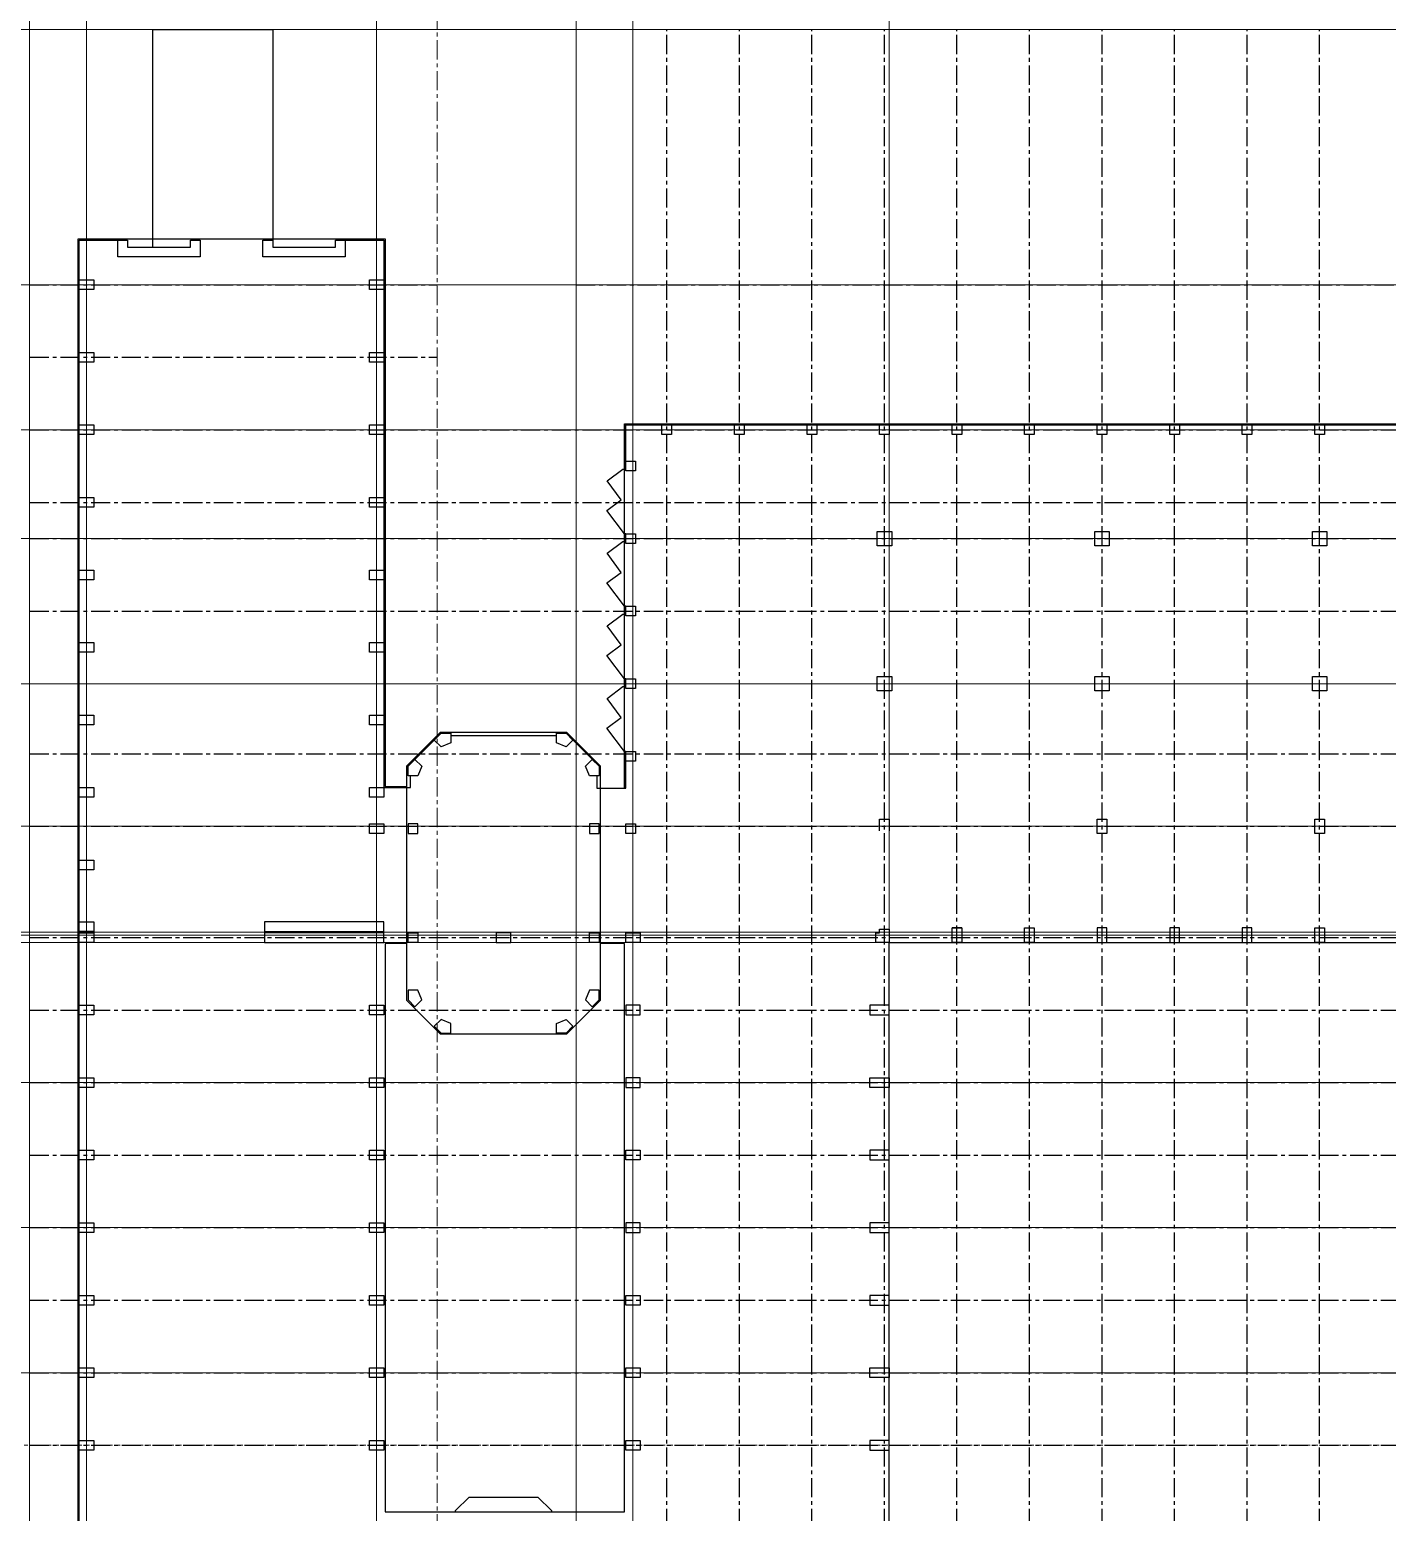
# Model space of a CAD drawing. Header units: millimetres. Extents: x -2031 to 95669, y -84053 to 8712.
# Drawn here: x -2031 to 54119, y -52613 to 8712 of the extents above; entities that cross this region are included whole.
import ezdxf

# ---------------------------------------------------------------- set-up
doc = ezdxf.new("R2010")
doc.units = ezdxf.units.MM
doc.header["$LTSCALE"] = 25
doc.header["$MEASUREMENT"] = 0
doc.linetypes.add('PCENTRE', pattern=[50.8, 31.75, -6.35, 6.35, -6.35])
doc.linetypes.add('PCENTRE2', pattern=[28.575, 19.05, -3.175, 3.175, -3.175])
for name, color, linetype in [('Boundaries_and_building_grids', 140, 'PCENTRE2'), ('COLUMNS_P5', 5, 'Continuous'), ('EXTERNAL WORKS', 12, 'Continuous'), ('FIRE', 7, 'Continuous'), ('Roofs', 7, 'Continuous')]:
    doc.layers.add(name, color=color, linetype=linetype)

msp = doc.modelspace()

# ---------------------------------------------------------------- linework, layer by layer
at = {"layer": 'Boundaries_and_building_grids', "color": 140, "linetype": 'PCENTRE', "lineweight": -3}
for p, q in [((24319, -77388), (24319, 8712)), ((27319, -77388), (27319, 8712)), ((30319, -77388), (30319, 8712)), ((33319, -77388), (33319, 8712)), ((36319, -77388), (36319, 8712)), ((39319, -77388), (39319, 8712)), ((42319, -77388), (42319, 8712)), ((45319, -77388), (45319, 8712)), ((48319, -77388), (48319, 8712)), ((51319, -77388), (51319, 8712)), ((-2031, -1838), (14819, -1838)), ((20569, -1838), (73069, -1838)), ((-2031, -4838), (14819, -4838)), ((-2031, -7838), (95669, -7838)), ((-2031, -10838), (95669, -10838)), ((-2031, -12338), (95669, -12338)), ((-2031, -15338), (95669, -15338)), ((-2031, -21238), (95669, -21238)), ((-2031, -24238), (95669, -24238)), ((-2031, -28838), (95669, -28838)), ((-2031, -31838), (95669, -31838)), ((-2031, -34838), (95669, -34838)), ((-2031, -37838), (95669, -37838)), ((-2031, -40838), (95669, -40838)), ((-2031, -43838), (95669, -43838)), ((-2031, -46838), (95669, -46838)), ((-2031, -49838), (95669, -49838))]:
    msp.add_line(p, q, dxfattribs=at)
at = {"layer": 'Boundaries_and_building_grids', "linetype": 'Continuous', "lineweight": 0}
for p, direction in [((8019, 8712), (1, 0)), ((-2031, -47479), (0, 1)), ((319, -32038), (0, -1)), ((12319, -32038), (0, 1)), ((22919, -32038), (0, 1)), ((81619, -1838), (1, 0)), ((24119, -7838), (1, 0)), ((33619, -12338), (1, 0)), ((33619, -18338), (1, 0)), ((42519, -24238), (1, 0)), ((93019, -28613), (1, 0)), ((42519, -28738), (1, 0)), ((33519, -34838), (1, 0)), ((33519, -40838), (1, 0)), ((33519, -46838), (1, 0))]:
    msp.add_xline(p, direction, dxfattribs=at)
at = {"layer": 'Boundaries_and_building_grids', "linetype": 'PCENTRE', "lineweight": 0}
for p, direction in [((14819, 3102), (0, 1)), ((40788, -49838), (1, 0))]:
    msp.add_xline(p, direction, dxfattribs=at)
at = {"layer": 'COLUMNS_P5', "linetype": 'Continuous'}
for points in [[(1619, 12), (2019, 12), (2019, -288), (3319, -288), (4619, -288), (4619, 12), (5019, 12), (5019, -688), (3319, -688), (1619, -688)], [(8019, -288), (9329, -288), (10619, -288), (10619, 12), (11019, 12), (11019, -688), (7619, -688), (7619, 12), (8019, 12)], [(15386, -20788), (14986, -20953), (14703, -20670), (14986, -20388), (15386, -20388)], [(20152, -20953), (19752, -20788), (19752, -20388), (20152, -20388), (20434, -20670)], [(14184, -21755), (14019, -22155), (13619, -22155), (13619, -21755), (13902, -21472)], [(20953, -21755), (21236, -21472), (21519, -21755), (21519, -22155), (21119, -22155)], [(13619, -24538), (14019, -24538), (14019, -24138), (13619, -24138)], [(13619, -29038), (13619, -28638), (14019, -28638), (14019, -29038)], [(17269, -28638), (17269, -29038), (17869, -29038), (17869, -28638)], [(23219, -28638), (23219, -29038), (22619, -29038), (22619, -28638)], [(32969, -29038), (32969, -28638), (33119, -28638), (33119, -28488), (33519, -28488), (33519, -29038)], [(39119, -28438), (39519, -28438), (39519, -29038), (39119, -29038)], [(42519, -29038), (42519, -28438), (42119, -28438), (42119, -29038)], [(45119, -28438), (45119, -29038), (45519, -29038), (45519, -28438)], [(48519, -29038), (48519, -28438), (48119, -28438), (48119, -29038)], [(51519, -28438), (51519, -29038), (51119, -29038), (51119, -28438)], [(14019, -31020), (13619, -31020), (13619, -31420), (13902, -31703), (14184, -31420)], [(21119, -31020), (20953, -31420), (21236, -31703), (21519, -31420), (21519, -31020)], [(23219, -32038), (23219, -31638), (22619, -31638), (22619, -32038)], [(32719, -31638), (32719, -32038), (33519, -32038), (33519, -31638)], [(15386, -32388), (14986, -32222), (14703, -32505), (14986, -32788), (15386, -32788)], [(19752, -32788), (19752, -32388), (20152, -32222), (20434, -32505), (20152, -32788)], [(23219, -35038), (23219, -34638), (22619, -34638), (22619, -35038)], [(32719, -35038), (32719, -34638), (33519, -34638), (33519, -35038)], [(22619, -37638), (23219, -37638), (23219, -38038), (22619, -38038)], [(33519, -37638), (32719, -37638), (32719, -38038), (33519, -38038)], [(23219, -41038), (23219, -40638), (22619, -40638), (22619, -41038)], [(33519, -40638), (32719, -40638), (32719, -41038), (33519, -41038)], [(22619, -43638), (23219, -43638), (23219, -44038), (22619, -44038)], [(32719, -44038), (33519, -44038), (33519, -43638), (32719, -43638)], [(23219, -47038), (22619, -47038), (22619, -46638), (23219, -46638)], [(32719, -47038), (32719, -46638), (33519, -46638), (33519, -47038)], [(22619, -49638), (23219, -49638), (23219, -50038), (22619, -50038)], [(32719, -50038), (33519, -50038), (33519, -49638), (32719, -49638)]]:
    msp.add_lwpolyline(points, close=True, dxfattribs=at)
for points in [[(19, -2038), (19, -1638), (619, -1638), (619, -2038), (19, -2038)], [(12019, -2038), (12019, -1638), (12619, -1638), (12619, -2038), (12019, -2038)], [(19, -5038), (19, -4638), (619, -4638), (619, -5038), (19, -5038)], [(12019, -5038), (12019, -4638), (12619, -4638), (12619, -5038), (12019, -5038)], [(19, -8038), (19, -7638), (619, -7638), (619, -8038), (19, -8038)], [(12019, -8038), (12019, -7638), (12619, -7638), (12619, -8038), (12019, -8038)], [(24519, -8038), (24119, -8038), (24119, -7638), (24519, -7638), (24519, -8038)], [(27519, -8038), (27119, -8038), (27119, -7638), (27519, -7638), (27519, -8038)], [(30519, -8038), (30119, -8038), (30119, -7638), (30519, -7638), (30519, -8038)], [(33519, -8038), (33119, -8038), (33119, -7638), (33519, -7638), (33519, -8038)], [(36519, -8038), (36119, -8038), (36119, -7638), (36519, -7638), (36519, -8038)], [(39519, -8038), (39119, -8038), (39119, -7638), (39519, -7638), (39519, -8038)], [(42519, -8038), (42119, -8038), (42119, -7638), (42519, -7638), (42519, -8038)], [(45519, -8038), (45119, -8038), (45119, -7638), (45519, -7638), (45519, -8038)], [(48519, -8038), (48119, -8038), (48119, -7638), (48519, -7638), (48519, -8038)], [(51519, -8038), (51119, -8038), (51119, -7638), (51519, -7638), (51519, -8038)], [(23019, -9538), (22619, -9538), (22619, -9138), (23019, -9138), (23019, -9538)], [(19, -11038), (19, -10638), (619, -10638), (619, -11038), (19, -11038)], [(12019, -11038), (12019, -10638), (12619, -10638), (12619, -11038), (12019, -11038)], [(23019, -12538), (22619, -12538), (22619, -12138), (23019, -12138), (23019, -12538)], [(33619, -12638), (33019, -12638), (33019, -12038), (33619, -12038), (33619, -12638)], [(42619, -12638), (42019, -12638), (42019, -12038), (42619, -12038), (42619, -12638)], [(51619, -12638), (51019, -12638), (51019, -12038), (51619, -12038), (51619, -12638)], [(19, -14038), (19, -13638), (619, -13638), (619, -14038), (19, -14038)], [(12019, -14038), (12019, -13638), (12619, -13638), (12619, -14038), (12019, -14038)], [(23019, -15538), (22619, -15538), (22619, -15138), (23019, -15138), (23019, -15538)], [(19, -17038), (19, -16638), (619, -16638), (619, -17038), (19, -17038)], [(12019, -17038), (12019, -16638), (12619, -16638), (12619, -17038), (12019, -17038)], [(23019, -18538), (22619, -18538), (22619, -18138), (23019, -18138), (23019, -18538)], [(33619, -18638), (33019, -18638), (33019, -18038), (33619, -18038), (33619, -18638)], [(42619, -18638), (42019, -18638), (42019, -18038), (42619, -18038), (42619, -18638)], [(51619, -18638), (51019, -18638), (51019, -18038), (51619, -18038), (51619, -18638)], [(19, -20038), (19, -19638), (619, -19638), (619, -20038), (19, -20038)], [(12019, -20038), (12019, -19638), (12619, -19638), (12619, -20038), (12019, -20038)], [(23019, -21538), (22619, -21538), (22619, -21138), (23019, -21138), (23019, -21538)], [(19, -23038), (19, -22638), (619, -22638), (619, -23038), (19, -23038)], [(12019, -23038), (12019, -22638), (12619, -22638), (12619, -23038), (12019, -23038)], [(12019, -24538), (12019, -24138), (12619, -24138), (12619, -24538), (12019, -24538)], [(21519, -24138), (21119, -24138), (21119, -24538), (21519, -24538), (21519, -24138)], [(23019, -24538), (22619, -24538), (22619, -24138), (23019, -24138), (23019, -24538)], [(33119, -24428), (33119, -23938), (33519, -23938), (33519, -24428)], [(42519, -24538), (42119, -24538), (42119, -23938), (42519, -23938), (42519, -24538)], [(51519, -24538), (51119, -24538), (51119, -23938), (51519, -23938), (51519, -24538)], [(19, -26038), (19, -25638), (619, -25638), (619, -26038), (19, -26038)], [(19, -28588), (19, -28188), (619, -28188), (619, -28588), (19, -28588)], [(12619, -28188), (7679, -28188), (7679, -28588), (12619, -28588), (12619, -28188)], [(19, -29038), (19, -28638), (619, -28638), (619, -29038), (19, -29038)], [(12619, -28638), (7679, -28638), (7679, -29038), (12619, -29038), (12619, -28638)], [(21519, -29038), (21119, -29038), (21119, -28638), (21519, -28638), (21519, -29038)], [(36519, -28438), (36119, -28438), (36519, -28438), (36519, -29038), (36119, -29038), (36119, -28438)], [(19, -32038), (19, -31638), (619, -31638), (619, -32038), (19, -32038)], [(12019, -32038), (12019, -31638), (12619, -31638), (12619, -32038), (12019, -32038)], [(19, -35038), (19, -34638), (619, -34638), (619, -35038), (19, -35038)], [(12019, -35038), (12019, -34638), (12619, -34638), (12619, -35038), (12019, -35038)], [(19, -38038), (19, -37638), (619, -37638), (619, -38038), (19, -38038)], [(12019, -38038), (12019, -37638), (12619, -37638), (12619, -38038), (12019, -38038)], [(19, -41038), (19, -40638), (619, -40638), (619, -41038), (19, -41038)], [(12019, -41038), (12019, -40638), (12619, -40638), (12619, -41038), (12019, -41038)], [(19, -44038), (19, -43638), (619, -43638), (619, -44038), (19, -44038)], [(12019, -44038), (12019, -43638), (12619, -43638), (12619, -44038), (12019, -44038)], [(19, -47038), (19, -46638), (619, -46638), (619, -47038), (19, -47038)], [(12019, -47038), (12019, -46638), (12619, -46638), (12619, -47038), (12019, -47038)], [(19, -50038), (19, -49638), (619, -49638), (619, -50038), (19, -50038)], [(12019, -50038), (12019, -49638), (12619, -49638), (12619, -50038), (12019, -50038)]]:
    msp.add_lwpolyline(points, dxfattribs=at)
at = {"layer": 'EXTERNAL WORKS', "linetype": 'Continuous', "flags": 128}
msp.add_lwpolyline([(19, -69688), (19, 12), (2019, 12), (2019, -288), (3069, -288), (3069, 8712), (8019, 8712), (8019, -288), (10619, -288), (10619, 12), (12619, 12), (12619, -22638), (13719, -22638), (13719, -22155), (13619, -22155), (13619, -21755), (14986, -20388), (15386, -20388), (15386, -20488), (19752, -20488), (19752, -20388), (20152, -20388), (21519, -21755), (21519, -22155), (21419, -22155), (21419, -22661), (22619, -22661), (22619, -21138), (22563, -21138), (21843, -20174), (22430, -19736), (21848, -18947), (22499, -18460), (22619, -18460), (22619, -18138), (22563, -18138), (21843, -17174), (22430, -16736), (21848, -15947), (22499, -15460), (22619, -15460), (22619, -15138), (22563, -15138), (21843, -14174), (22430, -13736), (21848, -12947), (22499, -12460), (22619, -12460), (22619, -12138), (22563, -12138), (21843, -11174), (22430, -10736), (21848, -9947), (22499, -9460), (22619, -9460), (22619, -9161), (22619, -7638), (71019, -7638)], dxfattribs=at)
at = {"layer": 'FIRE', "linetype": 'Continuous', "lineweight": 0}
msp.add_xline((8019, 8712), (1, 0), dxfattribs=at)
at = {"layer": 'Roofs', "linetype": 'Continuous'}
for p, q in [((-31, -69738), (-31, 62)), ((-31, 62), (12669, 62)), ((12669, 62), (12669, -22588)), ((22569, -22661), (22569, -7588)), ((22569, -7588), (71069, -7588)), ((13569, -21734), (14965, -20338)), ((14965, -20338), (20172, -20338)), ((20172, -20338), (21569, -21734)), ((13569, -31441), (13569, -21734)), ((21569, -21734), (21569, -31441)), ((12669, -22588), (13569, -22588)), ((13569, -29088), (12669, -29088)), ((12669, -29088), (12669, -52588)), ((22569, -29088), (21569, -29088)), ((22569, -52588), (22569, -29088)), ((33519, -29038), (60119, -29038)), ((33519, -55568), (33519, -29038)), ((14965, -32838), (13569, -31441)), ((21569, -31441), (20172, -32838)), ((20172, -32838), (14965, -32838)), ((15583, -52543), (16146, -51980)), ((16146, -51980), (18991, -51980)), ((18991, -51980), (19554, -52543)), ((12669, -52588), (22569, -52588)), ((15583, -52588), (15583, -52543)), ((19554, -52543), (19554, -52588))]:
    msp.add_line(p, q, dxfattribs=at)
at = {"layer": 'Roofs', "linetype": 'Continuous', "lineweight": 0}
for p, direction in [((20569, -76802), (0, 1)), ((33519, -32038), (0, 1)), ((39119, -29038), (1, 0))]:
    msp.add_xline(p, direction, dxfattribs=at)

doc.saveas('drawing.dxf')
